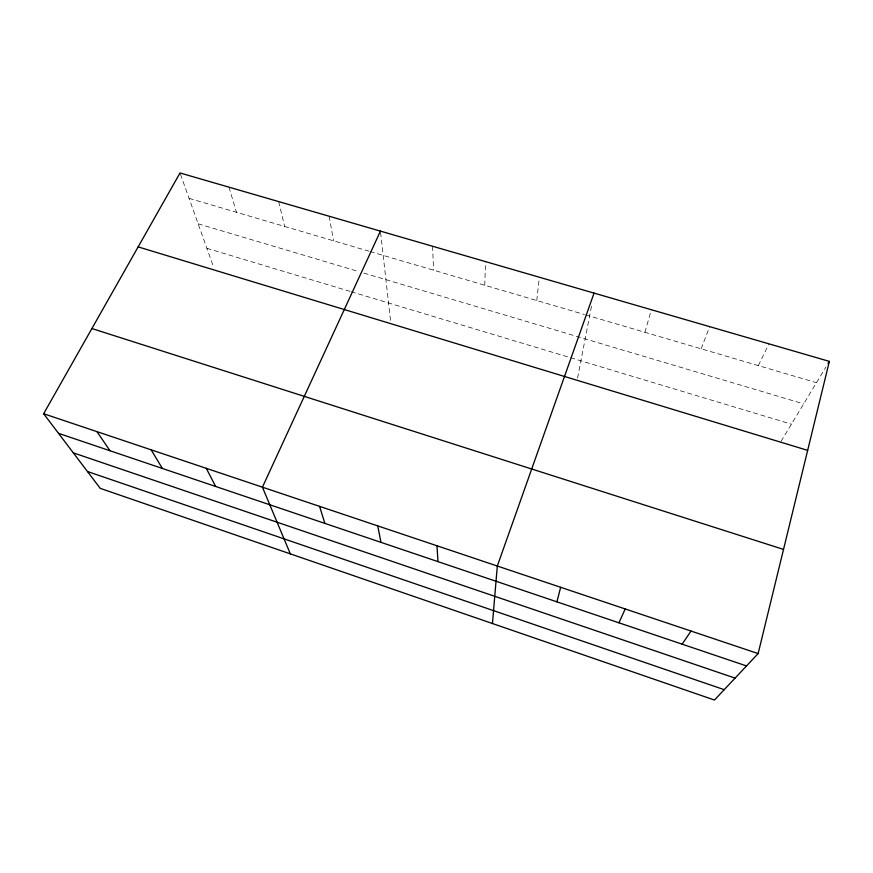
<?xml version="1.0" encoding="UTF-8"?>
<svg xmlns="http://www.w3.org/2000/svg" width="873" height="873" viewBox="0 0 873 873"><rect width="100%" height="100%" fill="white"/><g stroke="black" fill="none" stroke-linecap="round" stroke-linejoin="round"><path stroke-width="0.65" stroke-dasharray="4.37 3.27" d="M484.777 285.242L485.519 261.605M536.775 300.519L539.35 277.232M577.577 378.064L591.829 304.568M644.918 332.286L651.367 309.729M701.15 348.807L709.673 326.655M758.331 365.612L768.993 343.864M781.029 441.367L825.967 366.987M189.081 198.367L368.81 251.173M370.119 251.555L584.452 314.531M585.739 314.902L816.473 382.69M198.149 223.804L358.672 271.547M363.866 273.085L803.673 403.883M206.89 248.314L349.887 291.331M351.175 291.724L569.272 357.341M570.571 357.734L791.418 424.169M180.471 174.229L213.514 266.887M228.955 187.16L236.507 212.303M278.662 201.587L284.653 226.456M329.154 216.231L333.541 240.817M380.595 232.469L390.624 321.482M432.561 246.241L433.586 270.204"/><path stroke-width="1.31" d="M492.448 623.529L497.315 566.02L594.055 293.099M758.135 653.582L829.35 361.378L180.013 172.963L43.65 413.737L100.231 488.356L714.463 700.037L758.135 653.582L43.65 413.737M556.919 601.835L560.652 587.289M618.946 622.809L625.21 608.95M380.442 231.116L262.424 487.178L290.338 553.875M827.997 363.626L829.35 361.378M682.14 644.165L691.023 631.048M138.152 246.884L807.667 450.37M91.894 328.543L783.528 549.412M58.524 433.346L746.524 665.935M73.31 452.847L735.077 678.114M87.453 471.496L724.208 689.67M96.925 431.622L110.02 450.763M151.127 449.813L162.378 468.463M206.29 468.332L215.631 486.457M319.573 506.362L324.887 523.396M377.747 525.884L380.944 542.34M436.991 545.778L437.984 561.623"/></g></svg>
